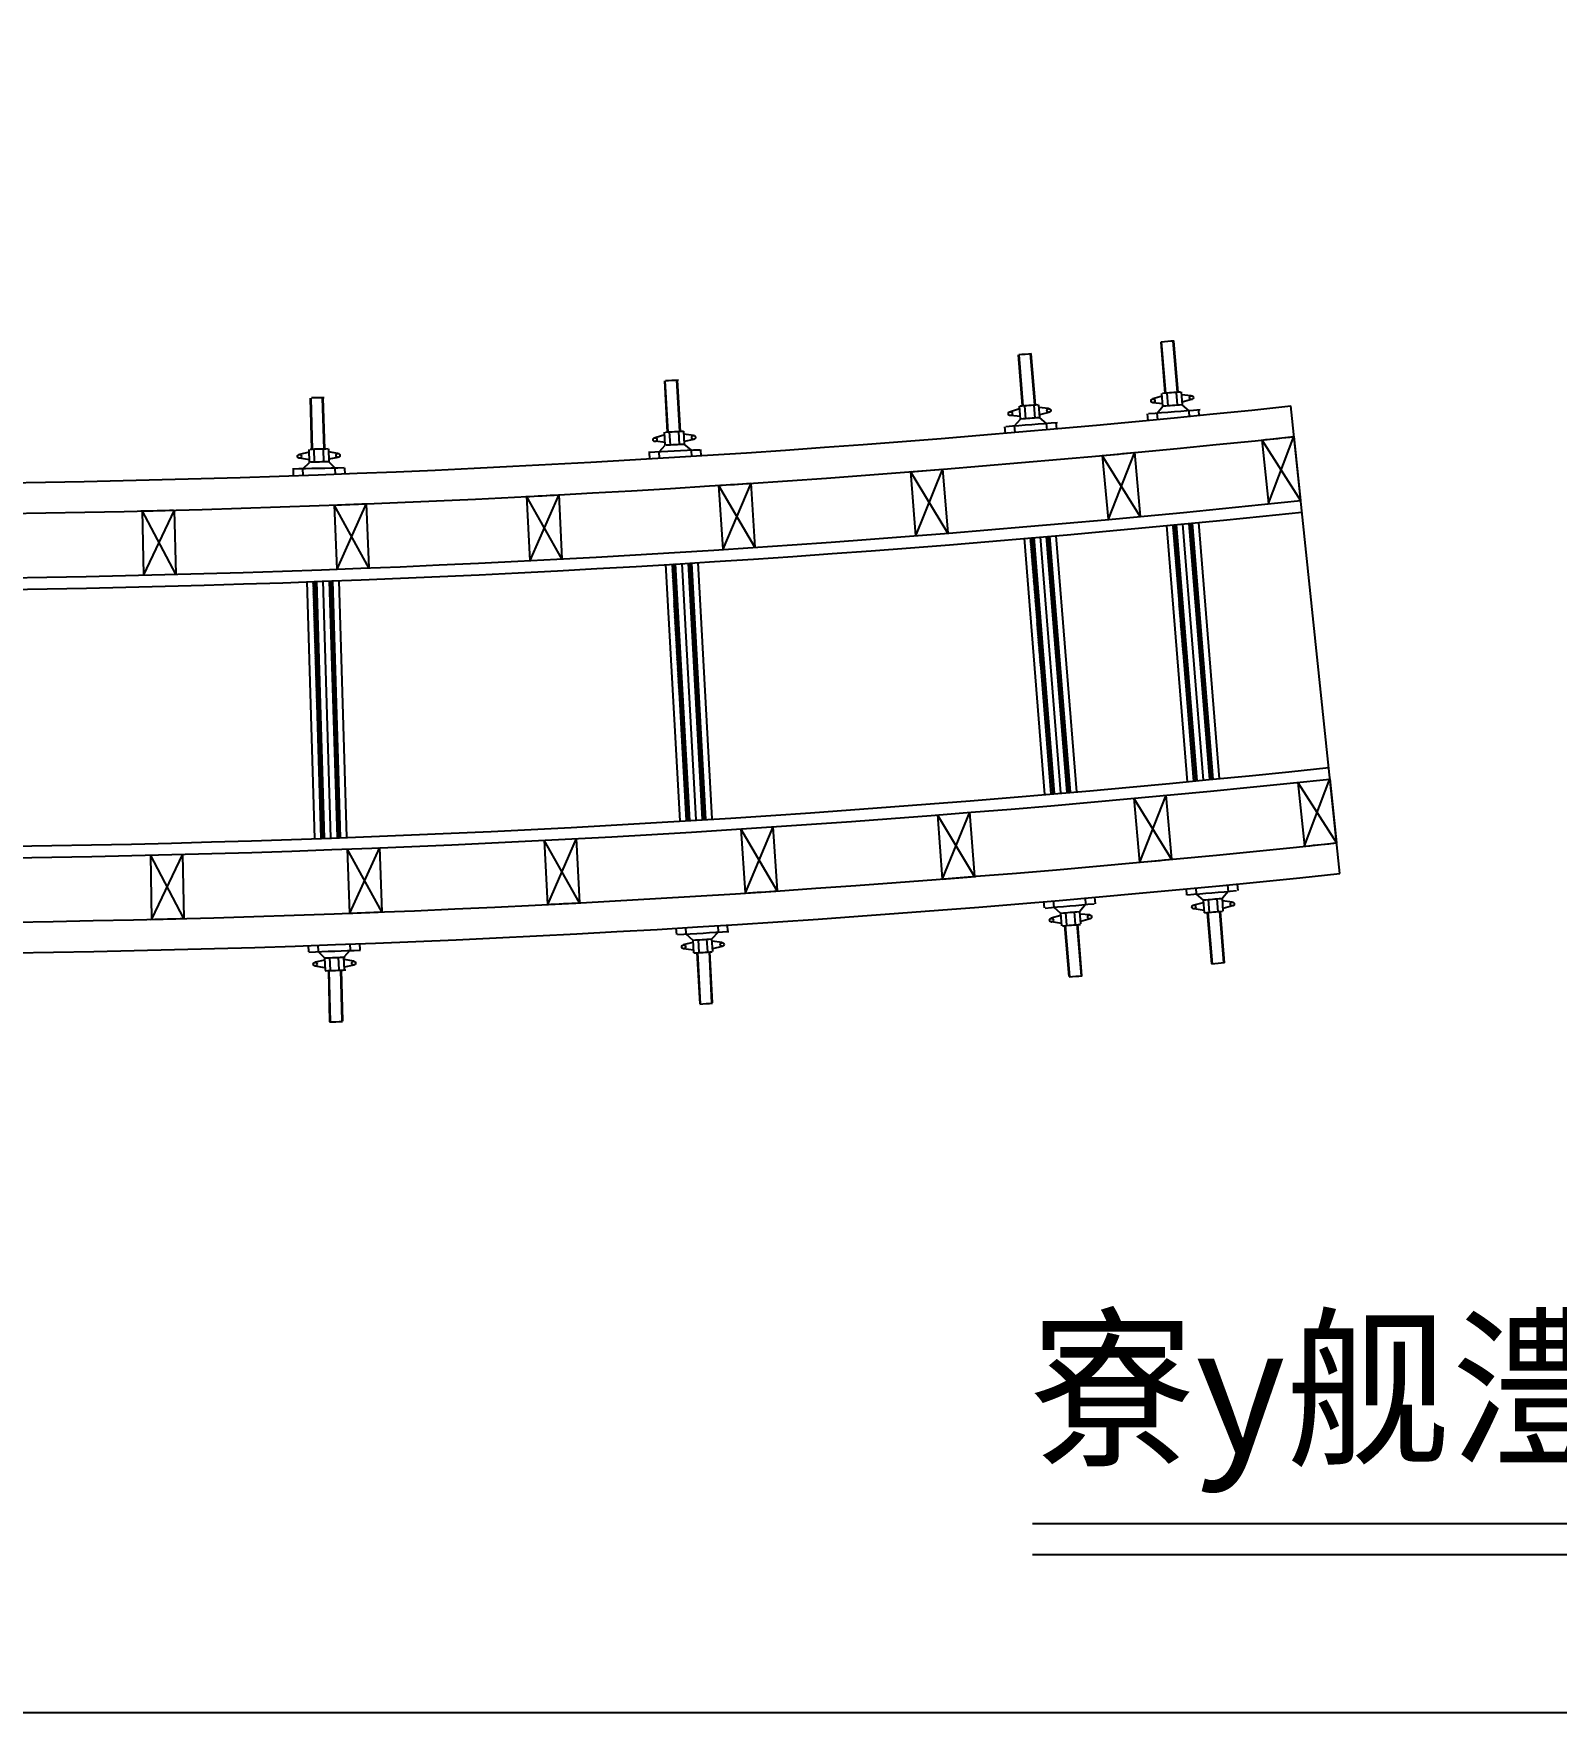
# Model space of a CAD drawing. Header units: metres. Extents: x 0 to 193, y 0 to 136.
# Drawn here: x 47.4 to 94.8, y 0 to 52.3 of the extents above; entities that cross this region are included whole.
import ezdxf

# ---------------------------------------------------------------- set-up
doc = ezdxf.new("R2010")
doc.units = ezdxf.units.M

msp = doc.modelspace()

# ---------------------------------------------------------------- linework, layer by layer
for p, q in [((82.63, 41.08), (82.5, 42.67)), ((82.65, 41.08), (82.52, 42.68)), ((83.01, 41.11), (82.88, 42.7)), ((83.03, 41.11), (82.9, 42.7)), ((78.19, 40.68), (78.06, 42.27)), ((78.21, 40.68), (78.08, 42.27)), ((78.57, 40.71), (78.44, 42.3)), ((78.59, 40.71), (78.46, 42.3)), ((67.14, 39.86), (67.05, 41.46)), ((67.16, 39.86), (67.07, 41.46)), ((67.52, 39.88), (67.43, 41.48)), ((67.54, 39.88), (67.45, 41.48)), ((56.07, 39.32), (56.02, 40.92)), ((56.09, 39.32), (56.04, 40.92)), ((56.45, 39.33), (56.4, 40.93)), ((56.47, 39.33), (56.42, 40.93)), ((82.54, 40.99), (82.25, 40.9)), ((82.56, 40.75), (82.25, 40.78)), ((82.56, 40.67), (82.53, 41.07)), ((82.72, 40.68), (82.69, 41.08)), ((82.97, 41.1), (83, 40.71)), ((83.13, 41.12), (83.16, 40.72)), ((83.44, 41), (83.14, 41.03)), ((83.45, 40.88), (83.16, 40.8)), ((78.1, 40.59), (77.81, 40.5)), ((78.12, 40.35), (77.82, 40.38)), ((77.94, 40.06), (78.13, 40.27)), ((78.13, 40.27), (78.1, 40.67)), ((78.29, 40.28), (78.26, 40.68)), ((78.54, 40.7), (78.57, 40.3)), ((78.69, 40.72), (78.72, 40.32)), ((79, 40.6), (78.7, 40.63)), ((79.01, 40.48), (78.72, 40.4)), ((78.94, 40.13), (78.72, 40.32)), ((82.1, 40.23), (82.08, 40.43)), ((82.38, 40.46), (82.56, 40.67)), ((82.4, 40.26), (82.38, 40.46)), ((83.38, 40.53), (83.16, 40.72)), ((83.39, 40.33), (83.38, 40.53)), ((83.39, 40.33), (83.38, 40.53)), ((83.69, 40.36), (83.68, 40.56)), ((86.53, 40.68), (88.06, 26.12)), ((67.05, 39.78), (66.75, 39.69)), ((67.07, 39.46), (67.04, 39.86)), ((67.23, 39.47), (67.2, 39.87)), ((67.48, 39.88), (67.5, 39.48)), ((67.64, 39.89), (67.66, 39.49)), ((67.95, 39.76), (67.65, 39.8)), ((77.66, 39.83), (77.64, 40.03)), ((77.96, 39.86), (77.94, 40.06)), ((78.96, 39.93), (78.94, 40.13)), ((78.96, 39.93), (78.94, 40.13)), ((79.26, 39.96), (79.24, 40.16)), ((85.85, 37.64), (86.63, 39.73)), ((86.63, 39.73), (86.84, 37.74)), ((86.63, 39.73), (86.84, 37.74)), ((55.98, 39.24), (55.68, 39.17)), ((55.99, 38.92), (55.98, 39.32)), ((56.15, 38.93), (56.14, 39.33)), ((56.42, 39.33), (56.43, 38.93)), ((56.58, 39.34), (56.59, 38.94)), ((56.88, 39.2), (56.58, 39.25)), ((66.59, 39.03), (66.58, 39.23)), ((67.06, 39.54), (66.76, 39.58)), ((66.88, 39.25), (67.07, 39.46)), ((66.89, 39.05), (66.88, 39.25)), ((67.96, 39.64), (67.66, 39.57)), ((67.88, 39.3), (67.66, 39.49)), ((67.89, 39.1), (67.88, 39.3)), ((67.89, 39.1), (67.88, 39.3)), ((68.19, 39.12), (68.18, 39.32)), ((81.67, 39.24), (80.86, 37.15)), ((81.67, 39.24), (81.85, 37.24)), ((85.64, 39.63), (85.85, 37.64)), ((85.64, 39.63), (86.84, 37.74)), ((55.5, 38.51), (55.49, 38.71)), ((55.99, 39), (55.68, 39.05)), ((55.79, 38.72), (55.99, 38.92)), ((55.8, 38.52), (55.79, 38.72)), ((56.88, 39.08), (56.59, 39.02)), ((56.79, 38.74), (56.59, 38.94)), ((56.8, 38.54), (56.79, 38.74)), ((56.8, 38.54), (56.79, 38.74)), ((57.1, 38.55), (57.09, 38.75)), ((75.7, 38.72), (74.86, 36.64)), ((75.7, 38.72), (75.86, 36.72)), ((81.85, 37.24), (80.67, 39.14)), ((80.67, 39.14), (80.86, 37.15)), ((69.86, 36.28), (68.73, 38.21)), ((68.73, 38.21), (68.86, 36.22)), ((69.73, 38.28), (68.86, 36.22)), ((69.73, 38.28), (69.86, 36.28)), ((75.86, 36.72), (74.7, 38.64)), ((74.7, 38.64), (74.86, 36.64)), ((57.76, 37.64), (56.84, 35.6)), ((57.76, 37.64), (57.84, 35.64)), ((63.85, 35.92), (62.75, 37.87)), ((62.75, 37.87), (62.85, 35.87)), ((63.75, 37.92), (62.85, 35.87)), ((63.75, 37.92), (63.85, 35.92)), ((51.83, 35.44), (50.78, 37.42)), ((50.78, 37.42), (50.83, 35.42)), ((51.78, 37.44), (50.83, 35.42)), ((51.78, 37.44), (51.83, 35.44)), ((57.84, 35.64), (56.76, 37.6)), ((56.76, 37.6), (56.84, 35.6)), ((78.74, 36.6), (79.37, 28.63)), ((78.93, 36.62), (79.57, 28.64)), ((78.97, 36.62), (79.61, 28.65)), ((79.05, 36.41), (78.98, 36.62)), ((79.05, 36.46), (78.99, 36.62)), ((79.04, 36.5), (79, 36.62)), ((79.04, 36.55), (79.01, 36.63)), ((79.03, 36.63), (79.67, 28.65)), ((79.03, 36.63), (79.67, 28.65)), ((79.04, 36.6), (79.03, 36.63)), ((79.23, 36.64), (79.87, 28.67)), ((79.23, 36.64), (79.87, 28.67)), ((82.67, 36.96), (83.31, 28.98)), ((82.87, 36.98), (83.51, 29)), ((82.87, 36.98), (83.51, 29)), ((82.95, 36.75), (82.87, 36.97)), ((82.96, 36.7), (82.88, 36.92)), ((82.96, 36.66), (82.88, 36.87)), ((82.95, 36.8), (82.89, 36.98)), ((82.96, 36.61), (82.89, 36.83)), ((82.97, 36.56), (82.89, 36.78)), ((82.97, 36.51), (82.89, 36.73)), ((82.94, 36.85), (82.9, 36.98)), ((82.98, 36.46), (82.9, 36.68)), ((82.98, 36.42), (82.9, 36.63)), ((82.94, 36.9), (82.91, 36.98)), ((82.94, 36.95), (82.92, 36.98)), ((82.93, 36.98), (83.57, 29.01)), ((82.97, 36.99), (83.61, 29.01)), ((83.17, 37), (83.81, 29.03)), ((83.37, 37.02), (84.01, 29.05)), ((83.41, 37.02), (84.05, 29.05)), ((83.49, 36.81), (83.41, 37.02)), ((83.49, 36.76), (83.42, 36.98)), ((83.5, 36.71), (83.42, 36.93)), ((83.5, 36.66), (83.42, 36.88)), ((83.49, 36.86), (83.43, 37.02)), ((83.5, 36.62), (83.43, 36.83)), ((83.51, 36.57), (83.43, 36.79)), ((83.51, 36.52), (83.43, 36.74)), ((83.48, 36.91), (83.44, 37.03)), ((83.52, 36.47), (83.44, 36.69)), ((83.52, 36.42), (83.44, 36.64)), ((83.48, 36.95), (83.45, 37.03)), ((83.47, 37), (83.46, 37.03)), ((83.47, 37.03), (84.11, 29.05)), ((83.47, 37.03), (84.11, 29.05)), ((83.67, 37.05), (84.31, 29.07)), ((83.67, 37.05), (84.31, 29.07)), ((78.24, 36.56), (78.87, 28.58)), ((78.44, 36.58), (79.07, 28.6)), ((78.44, 36.58), (79.07, 28.6)), ((78.51, 36.35), (78.44, 36.57)), ((78.52, 36.3), (78.44, 36.52)), ((78.52, 36.25), (78.44, 36.47)), ((78.51, 36.4), (78.45, 36.58)), ((78.53, 36.21), (78.45, 36.43)), ((78.53, 36.16), (78.45, 36.38)), ((78.51, 36.45), (78.46, 36.58)), ((78.53, 36.11), (78.46, 36.33)), ((78.54, 36.06), (78.46, 36.28)), ((78.54, 36.01), (78.46, 36.23)), ((78.5, 36.5), (78.47, 36.58)), ((78.55, 35.97), (78.47, 36.18)), ((78.55, 35.92), (78.47, 36.14)), ((78.55, 35.87), (78.48, 36.09)), ((78.5, 36.54), (78.49, 36.58)), ((78.5, 36.58), (79.13, 28.61)), ((78.54, 36.58), (79.17, 28.61)), ((79.06, 36.36), (78.98, 36.58)), ((79.06, 36.31), (78.98, 36.53)), ((79.06, 36.26), (78.99, 36.48)), ((79.07, 36.21), (78.99, 36.43)), ((79.07, 36.17), (78.99, 36.39)), ((79.07, 36.12), (79, 36.34)), ((79.08, 36.07), (79, 36.29)), ((79.08, 36.02), (79, 36.24)), ((79.09, 35.97), (79.01, 36.19)), ((79.09, 35.93), (79.01, 36.14)), ((79.09, 35.88), (79.02, 36.1)), ((82.98, 36.37), (82.91, 36.59)), ((82.99, 36.32), (82.91, 36.54)), ((82.99, 36.27), (82.91, 36.49)), ((82.99, 36.22), (82.92, 36.44)), ((83, 36.18), (82.92, 36.39)), ((83, 36.13), (82.92, 36.35)), ((83.01, 36.08), (82.93, 36.3)), ((83.01, 36.03), (82.93, 36.25)), ((83.01, 35.98), (82.94, 36.2)), ((83.02, 35.93), (82.94, 36.15)), ((83.02, 35.89), (82.94, 36.1)), ((83.52, 36.38), (83.45, 36.59)), ((83.53, 36.33), (83.45, 36.55)), ((83.53, 36.28), (83.45, 36.5)), ((83.54, 36.23), (83.46, 36.45)), ((83.54, 36.18), (83.46, 36.4)), ((83.54, 36.13), (83.47, 36.35)), ((83.55, 36.09), (83.47, 36.31)), ((83.55, 36.04), (83.47, 36.26)), ((83.55, 35.99), (83.48, 36.21)), ((83.56, 35.94), (83.48, 36.16)), ((83.56, 35.89), (83.48, 36.11)), ((67.08, 35.74), (67.52, 27.76)), ((67.28, 35.76), (67.72, 27.77)), ((67.28, 35.76), (67.72, 27.77)), ((67.36, 35.53), (67.28, 35.75)), ((67.35, 35.58), (67.29, 35.76)), ((67.36, 35.48), (67.29, 35.7)), ((67.36, 35.43), (67.29, 35.65)), ((67.36, 35.39), (67.29, 35.61)), ((67.37, 35.34), (67.29, 35.56)), ((67.35, 35.63), (67.31, 35.76)), ((67.35, 35.67), (67.32, 35.76)), ((67.34, 35.72), (67.33, 35.76)), ((67.34, 35.76), (67.78, 27.77)), ((67.38, 35.76), (67.82, 27.77)), ((67.58, 35.77), (68.02, 27.79)), ((67.78, 35.79), (68.22, 27.8)), ((67.82, 35.79), (68.26, 27.8)), ((67.89, 35.57), (67.82, 35.79)), ((67.9, 35.52), (67.82, 35.74)), ((67.9, 35.48), (67.83, 35.7)), ((67.9, 35.43), (67.83, 35.65)), ((67.9, 35.38), (67.83, 35.6)), ((67.91, 35.33), (67.83, 35.55)), ((67.89, 35.62), (67.84, 35.79)), ((67.89, 35.67), (67.85, 35.79)), ((67.89, 35.72), (67.86, 35.79)), ((67.88, 35.77), (67.87, 35.79)), ((67.88, 35.79), (68.32, 27.8)), ((67.88, 35.79), (68.32, 27.8)), ((68.08, 35.81), (68.52, 27.82)), ((68.08, 35.81), (68.52, 27.82)), ((78.56, 35.82), (78.48, 36.04)), ((78.56, 35.77), (78.48, 35.99)), ((78.56, 35.73), (78.49, 35.94)), ((78.57, 35.68), (78.49, 35.9)), ((78.57, 35.63), (78.49, 35.85)), ((78.58, 35.58), (78.5, 35.8)), ((78.58, 35.53), (78.5, 35.75)), ((78.58, 35.48), (78.51, 35.7)), ((78.59, 35.44), (78.51, 35.65)), ((78.59, 35.39), (78.51, 35.61)), ((78.6, 35.34), (78.52, 35.56)), ((79.1, 35.83), (79.02, 36.05)), ((79.1, 35.78), (79.02, 36)), ((79.11, 35.73), (79.03, 35.95)), ((79.11, 35.69), (79.03, 35.9)), ((79.11, 35.64), (79.04, 35.86)), ((79.12, 35.59), (79.04, 35.81)), ((79.12, 35.54), (79.04, 35.76)), ((79.12, 35.49), (79.05, 35.71)), ((79.13, 35.44), (79.05, 35.66)), ((79.13, 35.4), (79.05, 35.61)), ((79.14, 35.35), (79.06, 35.57)), ((83.03, 35.84), (82.95, 36.06)), ((83.03, 35.79), (82.95, 36.01)), ((83.03, 35.74), (82.96, 35.96)), ((83.04, 35.69), (82.96, 35.91)), ((83.04, 35.65), (82.96, 35.86)), ((83.04, 35.6), (82.97, 35.82)), ((83.05, 35.55), (82.97, 35.77)), ((83.05, 35.5), (82.97, 35.72)), ((83.06, 35.45), (82.98, 35.67)), ((83.06, 35.4), (82.98, 35.62)), ((83.06, 35.36), (82.99, 35.58)), ((83.57, 35.85), (83.49, 36.06)), ((83.57, 35.8), (83.49, 36.02)), ((83.57, 35.75), (83.5, 35.97)), ((83.58, 35.7), (83.5, 35.92)), ((83.58, 35.65), (83.5, 35.87)), ((83.59, 35.61), (83.51, 35.82)), ((83.59, 35.56), (83.51, 35.78)), ((83.59, 35.51), (83.52, 35.73)), ((83.6, 35.46), (83.52, 35.68)), ((83.6, 35.41), (83.52, 35.63)), ((83.6, 35.36), (83.53, 35.58)), ((55.91, 35.21), (56.15, 27.21)), ((56.11, 35.21), (56.35, 27.22)), ((56.11, 35.21), (56.35, 27.22)), ((56.18, 34.99), (56.11, 35.21)), ((56.18, 34.94), (56.11, 35.16)), ((56.18, 35.04), (56.12, 35.22)), ((56.18, 34.89), (56.12, 35.11)), ((56.18, 34.84), (56.12, 35.06)), ((56.18, 35.08), (56.14, 35.22)), ((56.18, 35.13), (56.15, 35.22)), ((56.17, 35.18), (56.16, 35.22)), ((56.17, 35.22), (56.41, 27.22)), ((56.21, 35.22), (56.45, 27.22)), ((56.41, 35.23), (56.65, 27.23)), ((56.61, 35.23), (56.85, 27.24)), ((56.65, 35.23), (56.89, 27.24)), ((56.72, 35.02), (56.65, 35.23)), ((56.72, 34.97), (56.65, 35.19)), ((56.72, 34.92), (56.66, 35.14)), ((56.72, 34.87), (56.66, 35.09)), ((56.72, 34.82), (56.66, 35.05)), ((56.72, 35.06), (56.67, 35.23)), ((56.72, 35.11), (56.68, 35.24)), ((56.71, 35.16), (56.69, 35.24)), ((56.71, 35.24), (56.95, 27.24)), ((56.71, 35.24), (56.95, 27.24)), ((56.71, 35.21), (56.71, 35.24)), ((56.91, 35.24), (57.15, 27.25)), ((56.91, 35.24), (57.15, 27.25)), ((67.37, 35.29), (67.3, 35.51)), ((67.37, 35.24), (67.3, 35.46)), ((67.37, 35.19), (67.3, 35.41)), ((67.38, 35.14), (67.3, 35.36)), ((67.38, 35.1), (67.31, 35.32)), ((67.38, 35.05), (67.31, 35.27)), ((67.38, 35), (67.31, 35.22)), ((67.39, 34.95), (67.32, 35.17)), ((67.39, 34.9), (67.32, 35.12)), ((67.39, 34.85), (67.32, 35.08)), ((67.4, 34.81), (67.32, 35.03)), ((67.91, 35.28), (67.84, 35.5)), ((67.91, 35.24), (67.84, 35.46)), ((67.92, 35.19), (67.84, 35.41)), ((67.92, 35.14), (67.85, 35.36)), ((67.92, 35.09), (67.85, 35.31)), ((67.92, 35.04), (67.85, 35.26)), ((67.93, 34.99), (67.85, 35.21)), ((67.93, 34.95), (67.86, 35.17)), ((67.93, 34.9), (67.86, 35.12)), ((67.93, 34.85), (67.86, 35.07)), ((78.6, 35.29), (78.52, 35.51)), ((78.6, 35.24), (78.53, 35.46)), ((78.61, 35.2), (78.53, 35.41)), ((78.61, 35.15), (78.53, 35.37)), ((78.61, 35.1), (78.54, 35.32)), ((78.62, 35.05), (78.54, 35.27)), ((78.62, 35), (78.54, 35.22)), ((78.63, 34.96), (78.55, 35.17)), ((78.63, 34.91), (78.55, 35.13)), ((78.63, 34.86), (78.56, 35.08)), ((78.64, 34.81), (78.56, 35.03)), ((79.14, 35.3), (79.06, 35.52)), ((79.14, 35.25), (79.07, 35.47)), ((79.15, 35.2), (79.07, 35.42)), ((79.15, 35.16), (79.07, 35.37)), ((79.16, 35.11), (79.08, 35.33)), ((79.16, 35.06), (79.08, 35.28)), ((79.16, 35.01), (79.09, 35.23)), ((79.17, 34.96), (79.09, 35.18)), ((79.17, 34.91), (79.09, 35.13)), ((79.17, 34.87), (79.1, 35.09)), ((79.18, 34.82), (79.1, 35.04)), ((83.07, 35.31), (82.99, 35.53)), ((83.07, 35.26), (82.99, 35.48)), ((83.08, 35.21), (83, 35.43)), ((83.08, 35.16), (83, 35.38)), ((83.08, 35.12), (83.01, 35.33)), ((83.09, 35.07), (83.01, 35.29)), ((83.09, 35.02), (83.01, 35.24)), ((83.09, 34.97), (83.02, 35.19)), ((83.1, 34.92), (83.02, 35.14)), ((83.1, 34.88), (83.02, 35.09)), ((83.11, 34.83), (83.03, 35.05)), ((83.61, 35.32), (83.53, 35.53)), ((83.61, 35.27), (83.53, 35.49)), ((83.62, 35.22), (83.54, 35.44)), ((83.62, 35.17), (83.54, 35.39)), ((83.62, 35.12), (83.55, 35.34)), ((83.63, 35.08), (83.55, 35.29)), ((83.63, 35.03), (83.55, 35.25)), ((83.64, 34.98), (83.56, 35.2)), ((83.64, 34.93), (83.56, 35.15)), ((83.64, 34.88), (83.57, 35.1)), ((83.65, 34.84), (83.57, 35.05)), ((56.19, 34.79), (56.12, 35.02)), ((56.19, 34.75), (56.12, 34.97)), ((56.19, 34.7), (56.12, 34.92)), ((56.19, 34.65), (56.12, 34.87)), ((56.19, 34.6), (56.12, 34.82)), ((56.19, 34.55), (56.13, 34.77)), ((56.19, 34.5), (56.13, 34.73)), ((56.2, 34.46), (56.13, 34.68)), ((56.2, 34.41), (56.13, 34.63)), ((56.2, 34.36), (56.13, 34.58)), ((56.2, 34.31), (56.13, 34.53)), ((56.73, 34.77), (56.66, 35)), ((56.73, 34.73), (56.66, 34.95)), ((56.73, 34.68), (56.66, 34.9)), ((56.73, 34.63), (56.66, 34.85)), ((56.73, 34.58), (56.67, 34.8)), ((56.73, 34.53), (56.67, 34.76)), ((56.73, 34.49), (56.67, 34.71)), ((56.74, 34.44), (56.67, 34.66)), ((56.74, 34.39), (56.67, 34.61)), ((56.74, 34.34), (56.67, 34.56)), ((56.74, 34.29), (56.67, 34.51)), ((67.4, 34.76), (67.33, 34.98)), ((67.4, 34.71), (67.33, 34.93)), ((67.4, 34.66), (67.33, 34.88)), ((67.41, 34.61), (67.33, 34.83)), ((67.41, 34.57), (67.34, 34.79)), ((67.41, 34.52), (67.34, 34.74)), ((67.41, 34.47), (67.34, 34.69)), ((67.42, 34.42), (67.34, 34.64)), ((67.42, 34.37), (67.35, 34.59)), ((67.42, 34.32), (67.35, 34.54)), ((67.94, 34.8), (67.86, 35.02)), ((67.94, 34.75), (67.87, 34.97)), ((67.94, 34.7), (67.87, 34.92)), ((67.94, 34.66), (67.87, 34.88)), ((67.95, 34.61), (67.87, 34.83)), ((67.95, 34.56), (67.88, 34.78)), ((67.95, 34.51), (67.88, 34.73)), ((67.95, 34.46), (67.88, 34.68)), ((67.96, 34.42), (67.89, 34.64)), ((67.96, 34.37), (67.89, 34.59)), ((67.96, 34.32), (67.89, 34.54)), ((78.64, 34.76), (78.56, 34.98)), ((78.65, 34.71), (78.57, 34.93)), ((78.65, 34.67), (78.57, 34.88)), ((78.65, 34.62), (78.58, 34.84)), ((78.66, 34.57), (78.58, 34.79)), ((78.66, 34.52), (78.58, 34.74)), ((78.66, 34.47), (78.59, 34.69)), ((78.67, 34.43), (78.59, 34.64)), ((78.67, 34.38), (78.59, 34.6)), ((78.68, 34.33), (78.6, 34.55)), ((79.18, 34.77), (79.1, 34.99)), ((79.19, 34.72), (79.11, 34.94)), ((79.19, 34.67), (79.11, 34.89)), ((79.19, 34.63), (79.12, 34.84)), ((79.2, 34.58), (79.12, 34.8)), ((79.2, 34.53), (79.12, 34.75)), ((79.21, 34.48), (79.13, 34.7)), ((79.21, 34.43), (79.13, 34.65)), ((79.21, 34.39), (79.14, 34.6)), ((79.22, 34.34), (79.14, 34.56)), ((79.22, 34.29), (79.14, 34.51)), ((83.11, 34.78), (83.03, 35)), ((83.11, 34.73), (83.04, 34.95)), ((83.12, 34.68), (83.04, 34.9)), ((83.12, 34.63), (83.04, 34.85)), ((83.13, 34.59), (83.05, 34.8)), ((83.13, 34.54), (83.05, 34.76)), ((83.13, 34.49), (83.06, 34.71)), ((83.14, 34.44), (83.06, 34.66)), ((83.14, 34.39), (83.06, 34.61)), ((83.14, 34.35), (83.07, 34.56)), ((83.15, 34.3), (83.07, 34.52)), ((83.65, 34.79), (83.57, 35.01)), ((83.65, 34.74), (83.58, 34.96)), ((83.66, 34.69), (83.58, 34.91)), ((83.66, 34.64), (83.58, 34.86)), ((83.67, 34.59), (83.59, 34.81)), ((83.67, 34.55), (83.59, 34.76)), ((83.67, 34.5), (83.6, 34.72)), ((83.68, 34.45), (83.6, 34.67)), ((83.68, 34.4), (83.6, 34.62)), ((83.69, 34.35), (83.61, 34.57)), ((83.69, 34.31), (83.61, 34.52)), ((56.2, 34.26), (56.13, 34.48)), ((56.2, 34.21), (56.14, 34.44)), ((56.2, 34.17), (56.14, 34.39)), ((56.21, 34.12), (56.14, 34.34)), ((56.21, 34.07), (56.14, 34.29)), ((56.21, 34.02), (56.14, 34.24)), ((56.21, 33.97), (56.14, 34.2)), ((56.21, 33.93), (56.14, 34.15)), ((56.21, 33.88), (56.15, 34.1)), ((56.21, 33.83), (56.15, 34.05)), ((56.22, 33.78), (56.15, 34)), ((56.74, 34.24), (56.68, 34.47)), ((56.74, 34.2), (56.68, 34.42)), ((56.74, 34.15), (56.68, 34.37)), ((56.75, 34.1), (56.68, 34.32)), ((56.75, 34.05), (56.68, 34.27)), ((56.75, 34), (56.68, 34.22)), ((56.75, 33.95), (56.68, 34.18)), ((56.75, 33.91), (56.69, 34.13)), ((56.75, 33.86), (56.69, 34.08)), ((56.76, 33.81), (56.69, 34.03)), ((56.76, 33.76), (56.69, 33.98)), ((67.42, 34.28), (67.35, 34.5)), ((67.43, 34.23), (67.35, 34.45)), ((67.43, 34.18), (67.36, 34.4)), ((67.43, 34.13), (67.36, 34.35)), ((67.43, 34.08), (67.36, 34.3)), ((67.44, 34.03), (67.37, 34.26)), ((67.44, 33.99), (67.37, 34.21)), ((67.44, 33.94), (67.37, 34.16)), ((67.45, 33.89), (67.37, 34.11)), ((67.45, 33.84), (67.38, 34.06)), ((67.45, 33.79), (67.38, 34.01)), ((67.97, 34.27), (67.89, 34.49)), ((67.97, 34.22), (67.9, 34.44)), ((67.97, 34.17), (67.9, 34.39)), ((67.97, 34.13), (67.9, 34.35)), ((67.98, 34.08), (67.9, 34.3)), ((67.98, 34.03), (67.91, 34.25)), ((67.98, 33.98), (67.91, 34.2)), ((67.98, 33.93), (67.91, 34.15)), ((67.99, 33.88), (67.91, 34.11)), ((67.99, 33.84), (67.92, 34.06)), ((67.99, 33.79), (67.92, 34.01)), ((78.68, 34.28), (78.6, 34.5)), ((78.68, 34.23), (78.61, 34.45)), ((78.69, 34.18), (78.61, 34.4)), ((78.69, 34.14), (78.61, 34.36)), ((78.7, 34.09), (78.62, 34.31)), ((78.7, 34.04), (78.62, 34.26)), ((78.7, 33.99), (78.63, 34.21)), ((78.71, 33.94), (78.63, 34.16)), ((78.71, 33.9), (78.63, 34.11)), ((78.71, 33.85), (78.64, 34.07)), ((78.72, 33.8), (78.64, 34.02)), ((79.22, 34.24), (79.15, 34.46)), ((79.23, 34.19), (79.15, 34.41)), ((79.23, 34.14), (79.15, 34.36)), ((79.24, 34.1), (79.16, 34.31)), ((79.24, 34.05), (79.16, 34.27)), ((79.24, 34), (79.17, 34.22)), ((79.25, 33.95), (79.17, 34.17)), ((79.25, 33.9), (79.17, 34.12)), ((79.26, 33.86), (79.18, 34.07)), ((79.26, 33.81), (79.18, 34.03)), ((79.26, 33.76), (79.19, 33.98)), ((83.15, 34.25), (83.07, 34.47)), ((83.16, 34.2), (83.08, 34.42)), ((83.16, 34.15), (83.08, 34.37)), ((83.16, 34.1), (83.09, 34.32)), ((83.17, 34.06), (83.09, 34.28)), ((83.17, 34.01), (83.09, 34.23)), ((83.18, 33.96), (83.1, 34.18)), ((83.18, 33.91), (83.1, 34.13)), ((83.18, 33.86), (83.11, 34.08)), ((83.19, 33.82), (83.11, 34.03)), ((83.19, 33.77), (83.11, 33.99)), ((83.69, 34.26), (83.62, 34.48)), ((83.7, 34.21), (83.62, 34.43)), ((83.7, 34.16), (83.62, 34.38)), ((83.7, 34.11), (83.63, 34.33)), ((83.71, 34.06), (83.63, 34.28)), ((83.71, 34.02), (83.63, 34.24)), ((83.72, 33.97), (83.64, 34.19)), ((83.72, 33.92), (83.64, 34.14)), ((83.72, 33.87), (83.65, 34.09)), ((83.73, 33.82), (83.65, 34.04)), ((83.73, 33.78), (83.65, 33.99)), ((56.22, 33.73), (56.15, 33.95)), ((56.22, 33.68), (56.15, 33.91)), ((56.22, 33.64), (56.15, 33.86)), ((56.22, 33.59), (56.15, 33.81)), ((56.22, 33.54), (56.16, 33.76)), ((56.22, 33.49), (56.16, 33.71)), ((56.23, 33.44), (56.16, 33.66)), ((56.23, 33.39), (56.16, 33.62)), ((56.23, 33.35), (56.16, 33.57)), ((56.23, 33.3), (56.16, 33.52)), ((56.23, 33.25), (56.16, 33.47)), ((56.76, 33.71), (56.69, 33.93)), ((56.76, 33.66), (56.69, 33.89)), ((56.76, 33.62), (56.69, 33.84)), ((56.76, 33.57), (56.7, 33.79)), ((56.76, 33.52), (56.7, 33.74)), ((56.77, 33.47), (56.7, 33.69)), ((56.77, 33.42), (56.7, 33.65)), ((56.77, 33.37), (56.7, 33.6)), ((56.77, 33.33), (56.7, 33.55)), ((56.77, 33.28), (56.7, 33.5)), ((67.45, 33.75), (67.38, 33.97)), ((67.46, 33.7), (67.38, 33.92)), ((67.46, 33.65), (67.39, 33.87)), ((67.46, 33.6), (67.39, 33.82)), ((67.46, 33.55), (67.39, 33.77)), ((67.47, 33.5), (67.39, 33.72)), ((67.47, 33.46), (67.4, 33.68)), ((67.47, 33.41), (67.4, 33.63)), ((67.47, 33.36), (67.4, 33.58)), ((67.48, 33.31), (67.41, 33.53)), ((67.48, 33.26), (67.41, 33.48)), ((67.99, 33.74), (67.92, 33.96)), ((68, 33.69), (67.93, 33.91)), ((68, 33.64), (67.93, 33.86)), ((68, 33.6), (67.93, 33.82)), ((68.01, 33.55), (67.93, 33.77)), ((68.01, 33.5), (67.94, 33.72)), ((68.01, 33.45), (67.94, 33.67)), ((68.01, 33.4), (67.94, 33.62)), ((68.02, 33.35), (67.94, 33.57)), ((68.02, 33.31), (67.95, 33.53)), ((68.02, 33.26), (67.95, 33.48)), ((78.72, 33.75), (78.64, 33.97)), ((78.73, 33.7), (78.65, 33.92)), ((78.73, 33.66), (78.65, 33.87)), ((78.73, 33.61), (78.66, 33.83)), ((78.74, 33.56), (78.66, 33.78)), ((78.74, 33.51), (78.66, 33.73)), ((78.75, 33.46), (78.67, 33.68)), ((78.75, 33.41), (78.67, 33.63)), ((78.75, 33.37), (78.68, 33.58)), ((78.76, 33.32), (78.68, 33.54)), ((78.76, 33.27), (78.68, 33.49)), ((79.27, 33.71), (79.19, 33.93)), ((79.27, 33.66), (79.19, 33.88)), ((79.27, 33.62), (79.2, 33.83)), ((79.28, 33.57), (79.2, 33.79)), ((79.28, 33.52), (79.2, 33.74)), ((79.29, 33.47), (79.21, 33.69)), ((79.29, 33.42), (79.21, 33.64)), ((79.29, 33.37), (79.22, 33.59)), ((79.3, 33.33), (79.22, 33.54)), ((79.3, 33.28), (79.22, 33.5)), ((83.19, 33.72), (83.12, 33.94)), ((83.2, 33.67), (83.12, 33.89)), ((83.2, 33.62), (83.12, 33.84)), ((83.21, 33.58), (83.13, 33.79)), ((83.21, 33.53), (83.13, 33.75)), ((83.21, 33.48), (83.14, 33.7)), ((83.22, 33.43), (83.14, 33.65)), ((83.22, 33.38), (83.14, 33.6)), ((83.23, 33.33), (83.15, 33.55)), ((83.23, 33.29), (83.15, 33.5)), ((83.23, 33.24), (83.16, 33.46)), ((83.74, 33.73), (83.66, 33.95)), ((83.74, 33.68), (83.66, 33.9)), ((83.74, 33.63), (83.67, 33.85)), ((83.75, 33.58), (83.67, 33.8)), ((83.75, 33.54), (83.67, 33.75)), ((83.75, 33.49), (83.68, 33.71)), ((83.76, 33.44), (83.68, 33.66)), ((83.76, 33.39), (83.68, 33.61)), ((83.77, 33.34), (83.69, 33.56)), ((83.77, 33.29), (83.69, 33.51)), ((83.77, 33.25), (83.7, 33.46)), ((56.23, 33.2), (56.17, 33.42)), ((56.23, 33.15), (56.17, 33.37)), ((56.24, 33.1), (56.17, 33.33)), ((56.24, 33.06), (56.17, 33.28)), ((56.24, 33.01), (56.17, 33.23)), ((56.24, 32.96), (56.17, 33.18)), ((56.24, 32.91), (56.18, 33.13)), ((56.24, 32.86), (56.18, 33.08)), ((56.24, 32.81), (56.18, 33.04)), ((56.25, 32.77), (56.18, 32.99)), ((56.25, 32.72), (56.18, 32.94)), ((56.77, 33.23), (56.71, 33.45)), ((56.77, 33.18), (56.71, 33.4)), ((56.78, 33.13), (56.71, 33.36)), ((56.78, 33.09), (56.71, 33.31)), ((56.78, 33.04), (56.71, 33.26)), ((56.78, 32.99), (56.71, 33.21)), ((56.78, 32.94), (56.71, 33.16)), ((56.78, 32.89), (56.72, 33.11)), ((56.78, 32.84), (56.72, 33.07)), ((56.79, 32.8), (56.72, 33.02)), ((56.79, 32.75), (56.72, 32.97)), ((67.48, 33.22), (67.41, 33.44)), ((67.49, 33.17), (67.41, 33.39)), ((67.49, 33.12), (67.42, 33.34)), ((67.49, 33.07), (67.42, 33.29)), ((67.49, 33.02), (67.42, 33.24)), ((67.5, 32.97), (67.42, 33.19)), ((67.5, 32.93), (67.43, 33.15)), ((67.5, 32.88), (67.43, 33.1)), ((67.5, 32.83), (67.43, 33.05)), ((67.51, 32.78), (67.43, 33)), ((67.51, 32.73), (67.44, 32.95)), ((68.02, 33.21), (67.95, 33.43)), ((68.03, 33.16), (67.95, 33.38)), ((68.03, 33.11), (67.96, 33.33)), ((68.03, 33.07), (67.96, 33.29)), ((68.03, 33.02), (67.96, 33.24)), ((68.04, 32.97), (67.96, 33.19)), ((68.04, 32.92), (67.97, 33.14)), ((68.04, 32.87), (67.97, 33.09)), ((68.04, 32.82), (67.97, 33.04)), ((68.05, 32.78), (67.98, 33)), ((68.05, 32.73), (67.98, 32.95)), ((78.76, 33.22), (78.69, 33.44)), ((78.77, 33.17), (78.69, 33.39)), ((78.77, 33.13), (78.69, 33.34)), ((78.78, 33.08), (78.7, 33.3)), ((78.78, 33.03), (78.7, 33.25)), ((78.78, 32.98), (78.71, 33.2)), ((78.79, 32.93), (78.71, 33.15)), ((78.79, 32.88), (78.71, 33.1)), ((78.8, 32.84), (78.72, 33.06)), ((78.8, 32.79), (78.72, 33.01)), ((78.8, 32.74), (78.73, 32.96)), ((79.31, 33.23), (79.23, 33.45)), ((79.31, 33.18), (79.23, 33.4)), ((79.31, 33.13), (79.24, 33.35)), ((79.32, 33.09), (79.24, 33.3)), ((79.32, 33.04), (79.24, 33.26)), ((79.32, 32.99), (79.25, 33.21)), ((79.33, 32.94), (79.25, 33.16)), ((79.33, 32.89), (79.25, 33.11)), ((79.34, 32.84), (79.26, 33.06)), ((79.34, 32.8), (79.26, 33.02)), ((79.34, 32.75), (79.27, 32.97)), ((83.24, 33.19), (83.16, 33.41)), ((83.24, 33.14), (83.16, 33.36)), ((83.24, 33.09), (83.17, 33.31)), ((83.25, 33.05), (83.17, 33.26)), ((83.25, 33), (83.17, 33.22)), ((83.24, 32.99), (83.18, 33.17)), ((83.23, 32.99), (83.18, 33.12)), ((83.21, 32.99), (83.19, 33.07)), ((83.2, 32.99), (83.19, 33.02)), ((83.78, 33.2), (83.7, 33.42)), ((83.78, 33.15), (83.7, 33.37)), ((83.79, 33.1), (83.71, 33.32)), ((83.79, 33.05), (83.71, 33.27)), ((83.78, 33.04), (83.72, 33.22)), ((83.77, 33.04), (83.72, 33.18)), ((83.76, 33.04), (83.72, 33.13)), ((83.74, 33.04), (83.73, 33.08)), ((56.25, 32.67), (56.18, 32.89)), ((56.25, 32.62), (56.18, 32.84)), ((56.25, 32.57), (56.19, 32.8)), ((56.25, 32.53), (56.19, 32.75)), ((56.25, 32.48), (56.19, 32.7)), ((56.26, 32.43), (56.19, 32.65)), ((56.26, 32.38), (56.19, 32.6)), ((56.26, 32.33), (56.19, 32.55)), ((56.26, 32.28), (56.19, 32.51)), ((56.26, 32.24), (56.2, 32.46)), ((56.79, 32.7), (56.72, 32.92)), ((56.79, 32.65), (56.72, 32.87)), ((56.79, 32.6), (56.72, 32.82)), ((56.79, 32.55), (56.73, 32.78)), ((56.79, 32.51), (56.73, 32.73)), ((56.8, 32.46), (56.73, 32.68)), ((56.8, 32.41), (56.73, 32.63)), ((56.8, 32.36), (56.73, 32.58)), ((56.8, 32.31), (56.73, 32.53)), ((56.8, 32.26), (56.73, 32.49)), ((56.8, 32.22), (56.74, 32.44)), ((67.51, 32.68), (67.44, 32.91)), ((67.51, 32.64), (67.44, 32.86)), ((67.52, 32.59), (67.44, 32.81)), ((67.52, 32.54), (67.45, 32.76)), ((67.52, 32.49), (67.45, 32.71)), ((67.52, 32.44), (67.45, 32.66)), ((67.53, 32.4), (67.46, 32.62)), ((67.53, 32.35), (67.46, 32.57)), ((67.53, 32.3), (67.46, 32.52)), ((67.54, 32.25), (67.46, 32.47)), ((67.54, 32.2), (67.47, 32.42)), ((68.05, 32.68), (67.98, 32.9)), ((68.06, 32.63), (67.98, 32.85)), ((68.06, 32.58), (67.99, 32.8)), ((68.06, 32.53), (67.99, 32.75)), ((68.06, 32.49), (67.99, 32.71)), ((68.07, 32.44), (67.99, 32.66)), ((68.07, 32.39), (68, 32.61)), ((68.07, 32.34), (68, 32.56)), ((68.07, 32.29), (68, 32.51)), ((68.08, 32.25), (68, 32.47)), ((68.08, 32.2), (68.01, 32.42)), ((78.81, 32.69), (78.73, 32.91)), ((78.81, 32.64), (78.73, 32.86)), ((78.81, 32.6), (78.74, 32.81)), ((78.8, 32.59), (78.74, 32.77)), ((78.79, 32.59), (78.74, 32.72)), ((78.78, 32.59), (78.75, 32.67)), ((78.76, 32.59), (78.75, 32.62)), ((79.35, 32.7), (79.27, 32.92)), ((79.35, 32.65), (79.27, 32.87)), ((79.34, 32.64), (79.28, 32.82)), ((79.33, 32.64), (79.28, 32.77)), ((79.32, 32.64), (79.29, 32.73)), ((79.3, 32.64), (79.29, 32.68)), ((56.26, 32.19), (56.2, 32.41)), ((56.26, 32.14), (56.2, 32.36)), ((56.27, 32.09), (56.2, 32.31)), ((56.27, 32.04), (56.2, 32.26)), ((56.27, 31.99), (56.2, 32.22)), ((56.27, 31.95), (56.2, 32.17)), ((56.27, 31.9), (56.21, 32.12)), ((56.27, 31.85), (56.21, 32.07)), ((56.27, 31.8), (56.21, 32.02)), ((56.28, 31.75), (56.21, 31.97)), ((56.28, 31.7), (56.21, 31.93)), ((56.8, 32.17), (56.74, 32.39)), ((56.81, 32.12), (56.74, 32.34)), ((56.81, 32.07), (56.74, 32.29)), ((56.81, 32.02), (56.74, 32.25)), ((56.81, 31.98), (56.74, 32.2)), ((56.81, 31.93), (56.74, 32.15)), ((56.81, 31.88), (56.75, 32.1)), ((56.81, 31.83), (56.75, 32.05)), ((56.82, 31.78), (56.75, 32)), ((56.82, 31.73), (56.75, 31.96)), ((56.82, 31.69), (56.75, 31.91)), ((67.54, 32.15), (67.47, 32.37)), ((67.54, 32.11), (67.47, 32.33)), ((67.55, 32.06), (67.47, 32.28)), ((67.55, 32.01), (67.48, 32.23)), ((67.55, 31.96), (67.48, 32.18)), ((67.55, 31.91), (67.48, 32.13)), ((67.56, 31.86), (67.48, 32.09)), ((67.56, 31.82), (67.49, 32.04)), ((67.56, 31.77), (67.49, 31.99)), ((67.55, 31.76), (67.49, 31.94)), ((67.54, 31.76), (67.5, 31.89)), ((68.08, 32.15), (68.01, 32.37)), ((68.08, 32.1), (68.01, 32.32)), ((68.09, 32.05), (68.02, 32.27)), ((68.09, 32), (68.02, 32.22)), ((68.09, 31.96), (68.02, 32.18)), ((68.1, 31.91), (68.02, 32.13)), ((68.1, 31.86), (68.03, 32.08)), ((68.1, 31.81), (68.03, 32.03)), ((68.09, 31.8), (68.03, 31.98)), ((68.08, 31.8), (68.03, 31.94)), ((68.07, 31.8), (68.04, 31.89)), ((56.28, 31.66), (56.21, 31.88)), ((56.28, 31.61), (56.21, 31.83)), ((56.28, 31.56), (56.22, 31.78)), ((56.28, 31.51), (56.22, 31.73)), ((56.29, 31.46), (56.22, 31.69)), ((56.29, 31.41), (56.22, 31.64)), ((56.29, 31.37), (56.22, 31.59)), ((56.29, 31.32), (56.22, 31.54)), ((56.29, 31.27), (56.22, 31.49)), ((56.29, 31.22), (56.23, 31.44)), ((56.28, 31.22), (56.23, 31.4)), ((56.82, 31.64), (56.75, 31.86)), ((56.82, 31.59), (56.75, 31.81)), ((56.82, 31.54), (56.76, 31.76)), ((56.82, 31.49), (56.76, 31.71)), ((56.83, 31.44), (56.76, 31.67)), ((56.83, 31.4), (56.76, 31.62)), ((56.83, 31.35), (56.76, 31.57)), ((56.83, 31.3), (56.76, 31.52)), ((56.83, 31.25), (56.77, 31.47)), ((56.82, 31.24), (56.77, 31.42)), ((56.81, 31.24), (56.77, 31.38)), ((67.52, 31.76), (67.5, 31.84)), ((67.51, 31.76), (67.5, 31.8)), ((68.05, 31.8), (68.04, 31.84)), ((56.27, 31.22), (56.23, 31.35)), ((56.25, 31.22), (56.23, 31.3)), ((56.24, 31.22), (56.23, 31.25)), ((56.8, 31.24), (56.77, 31.33)), ((56.78, 31.24), (56.77, 31.28)), ((86.76, 28.96), (86.97, 26.98)), ((86.76, 28.96), (87.96, 27.08)), ((86.97, 26.98), (87.76, 29.07)), ((87.76, 29.07), (87.96, 27.08)), ((87.76, 29.07), (87.96, 27.08)), ((81.65, 28.47), (81.83, 26.48)), ((82.83, 26.57), (81.65, 28.47)), ((82.65, 28.56), (81.83, 26.48)), ((82.65, 28.56), (82.83, 26.57)), ((75.54, 27.95), (75.69, 25.96)), ((76.69, 26.03), (75.54, 27.95)), ((76.54, 28.03), (75.69, 25.96)), ((76.54, 28.03), (76.69, 26.03)), ((64.29, 27.21), (63.4, 25.16)), ((64.29, 27.21), (64.4, 25.21)), ((70.55, 25.58), (69.42, 27.51)), ((69.42, 27.51), (69.55, 25.52)), ((70.42, 27.58), (69.55, 25.52)), ((70.42, 27.58), (70.55, 25.58)), ((51.04, 26.7), (51.08, 24.7)), ((52.08, 24.72), (51.04, 26.7)), ((52.04, 26.72), (51.08, 24.7)), ((52.04, 26.72), (52.08, 24.72)), ((58.24, 24.93), (57.17, 26.89)), ((57.17, 26.89), (57.24, 24.89)), ((58.17, 26.93), (57.24, 24.89)), ((58.17, 26.93), (58.24, 24.93)), ((63.3, 27.16), (63.4, 25.16)), ((64.4, 25.21), (63.3, 27.16)), ((83.28, 25.65), (83.29, 25.45)), ((83.58, 25.68), (83.59, 25.48)), ((84.57, 25.76), (84.59, 25.56)), ((84.57, 25.76), (84.59, 25.56)), ((84.87, 25.79), (84.89, 25.59)), ((78.84, 25.25), (78.86, 25.05)), ((79.14, 25.27), (79.16, 25.07)), ((80.15, 25.16), (79.97, 24.94)), ((80.14, 25.36), (80.15, 25.16)), ((80.14, 25.36), (80.15, 25.16)), ((80.43, 25.38), (80.45, 25.18)), ((83.81, 25.21), (83.52, 25.14)), ((83.59, 25.48), (83.81, 25.29)), ((83.81, 25.29), (83.84, 24.9)), ((83.97, 25.31), (84, 24.91)), ((84.28, 24.93), (84.25, 25.33)), ((84.59, 25.56), (84.41, 25.35)), ((84.44, 24.95), (84.41, 25.35)), ((84.72, 25.23), (84.41, 25.27)), ((84.73, 25.11), (84.43, 25.03)), ((79.38, 24.81), (79.08, 24.73)), ((79.4, 24.57), (79.09, 24.62)), ((79.16, 25.07), (79.37, 24.89)), ((79.37, 24.89), (79.4, 24.49)), ((79.53, 24.91), (79.56, 24.51)), ((79.84, 24.53), (79.81, 24.93)), ((80, 24.55), (79.97, 24.94)), ((80.28, 24.83), (79.98, 24.86)), ((80.29, 24.71), (80, 24.63)), ((83.84, 24.97), (83.53, 25.02)), ((83.94, 24.9), (84.07, 23.31)), ((83.96, 24.91), (84.09, 23.31)), ((84.32, 24.94), (84.45, 23.34)), ((84.34, 24.94), (84.47, 23.34)), ((67.4, 24.42), (67.42, 24.22)), ((67.7, 24.44), (67.71, 24.24)), ((67.71, 24.24), (67.93, 24.05)), ((67.93, 24.05), (67.95, 23.65)), ((68.09, 24.06), (68.11, 23.66)), ((68.39, 23.68), (68.36, 24.08)), ((68.71, 24.3), (68.52, 24.09)), ((68.55, 23.69), (68.52, 24.09)), ((68.7, 24.5), (68.71, 24.3)), ((68.7, 24.5), (68.71, 24.3)), ((69, 24.52), (69.01, 24.32)), ((79.5, 24.5), (79.63, 22.91)), ((79.52, 24.5), (79.65, 22.91)), ((79.88, 24.54), (80.01, 22.94)), ((79.9, 24.54), (80.03, 22.94)), ((55.95, 23.88), (55.96, 23.68)), ((56.25, 23.89), (56.26, 23.69)), ((56.26, 23.69), (56.46, 23.5)), ((57.26, 23.73), (57.06, 23.52)), ((57.25, 23.93), (57.26, 23.73)), ((57.25, 23.93), (57.26, 23.73)), ((57.55, 23.94), (57.56, 23.74)), ((67.93, 23.97), (67.63, 23.9)), ((67.95, 23.73), (67.64, 23.78)), ((68.05, 23.66), (68.14, 22.06)), ((68.07, 23.66), (68.15, 22.06)), ((68.43, 23.68), (68.51, 22.09)), ((68.45, 23.68), (68.53, 22.09)), ((68.83, 23.97), (68.53, 24.01)), ((68.84, 23.85), (68.54, 23.78)), ((56.47, 23.42), (56.17, 23.36)), ((56.47, 23.18), (56.17, 23.24)), ((56.46, 23.5), (56.48, 23.1)), ((56.58, 23.1), (56.62, 21.5)), ((56.6, 23.1), (56.64, 21.5)), ((56.62, 23.51), (56.64, 23.11)), ((56.92, 23.12), (56.9, 23.52)), ((56.96, 23.12), (57, 21.52)), ((56.98, 23.12), (57.02, 21.52)), ((57.08, 23.12), (57.06, 23.52)), ((57.37, 23.39), (57.07, 23.44)), ((57.37, 23.27), (57.07, 23.21)), ((78.5, 5.88), (110.6, 5.88)), ((78.5, 4.92), (110.92, 4.92))]:
    msp.add_line(p, q)
msp.add_lwpolyline([(0, 0), (193.05, 0), (193.05, 136.5), (0, 136.5), (0, 0)])
for centre in [(82.25, 40.84), (83.45, 40.94), (77.81, 40.44), (79.01, 40.54), (67.95, 39.7), (66.75, 39.63), (55.68, 39.11), (56.88, 39.14), (83.52, 25.08), (84.72, 25.17), (79.09, 24.67), (80.28, 24.77), (67.64, 23.84), (68.84, 23.91), (56.17, 23.3), (57.37, 23.33)]:
    msp.add_circle(centre, 0.06)
for centre, radius, start, end in [((117.41, -418.27), 462.26, 94.28, 94.33), ((112.97, -418.67), 462.26, 94.28, 94.33), ((90.46, -420.21), 462.26, 92.85, 92.9), ((67.91, -421.18), 462.26, 91.42, 91.47), ((117.41, -418.27), 460.66, 94.27, 94.34), ((40, 483.46), 445.22, 266, 276), ((112.97, -418.67), 460.66, 94.27, 94.34), ((112.97, -418.67), 460.26, 94.27, 94.34), ((117.41, -418.27), 460.06, 94.2, 94.4), ((117.41, -418.27), 460.26, 94.27, 94.34), ((90.46, -420.21), 460.66, 92.84, 92.91), ((112.97, -418.67), 460.06, 94.2, 94.4), ((40, 483.46), 446.18, 266, 276), ((67.91, -421.18), 460.66, 91.41, 91.48), ((90.46, -420.21), 460.06, 92.78, 92.98), ((90.46, -420.21), 460.26, 92.84, 92.91), ((40, 483.46), 446.18, 275.23, 275.36), ((40, 483.46), 446.18, 275.87, 276), ((67.91, -421.18), 460.06, 91.35, 91.55), ((67.91, -421.18), 460.26, 91.41, 91.48), ((40, 483.46), 446.18, 274.46, 274.59), ((40, 483.46), 446.18, 273.69, 273.82), ((40, 483.46), 448.18, 266, 276), ((40, 483.46), 446.18, 272.92, 273.05), ((40, 483.46), 448.54, 266, 276), ((40, 483.46), 446.18, 271.38, 271.51), ((40, 483.46), 446.18, 272.15, 272.28), ((40, 483.46), 456.54, 266, 276), ((40, 483.46), 456.9, 266, 276), ((40, 483.46), 458.9, 266, 276), ((40, 483.46), 458.9, 275.88, 276), ((40, 483.46), 458.9, 275.23, 275.36), ((40, 483.46), 459.86, 266, 276), ((40, 483.46), 458.9, 274.46, 274.59), ((40, 483.46), 458.9, 272.92, 273.05), ((40, 483.46), 458.9, 273.69, 273.82), ((40, 483.46), 460.06, 274.85, 275.04), ((44.43, 483.87), 460.06, 274.85, 275.04), ((44.43, 483.87), 460.26, 274.91, 274.98), ((40, 483.46), 458.9, 271.38, 271.51), ((40, 483.46), 458.9, 272.15, 272.28), ((40, 483.46), 460.26, 274.91, 274.98), ((44.43, 483.87), 460.66, 274.91, 274.98), ((40, 483.46), 460.06, 273.42, 273.62), ((40, 483.46), 460.26, 273.48, 273.55), ((40, 483.46), 460.66, 274.91, 274.98), ((40, 483.46), 460.06, 271.99, 272.19), ((40, 483.46), 460.66, 273.48, 273.55), ((40, 483.46), 460.26, 272.05, 272.13), ((40, 483.46), 460.66, 272.05, 272.13), ((44.43, 483.87), 462.26, 274.92, 274.97), ((40, 483.46), 462.26, 274.92, 274.97), ((40, 483.46), 462.26, 273.49, 273.54), ((40, 483.46), 462.26, 272.06, 272.11)]:
    msp.add_arc(centre, radius, start, end)

# ---------------------------------------------------------------- texts
msp.add_text('寮у舰澧欐湪妯℃敮璁惧浘', height=3.96).set_placement((78.42, 8.09))

doc.saveas('drawing.dxf')
